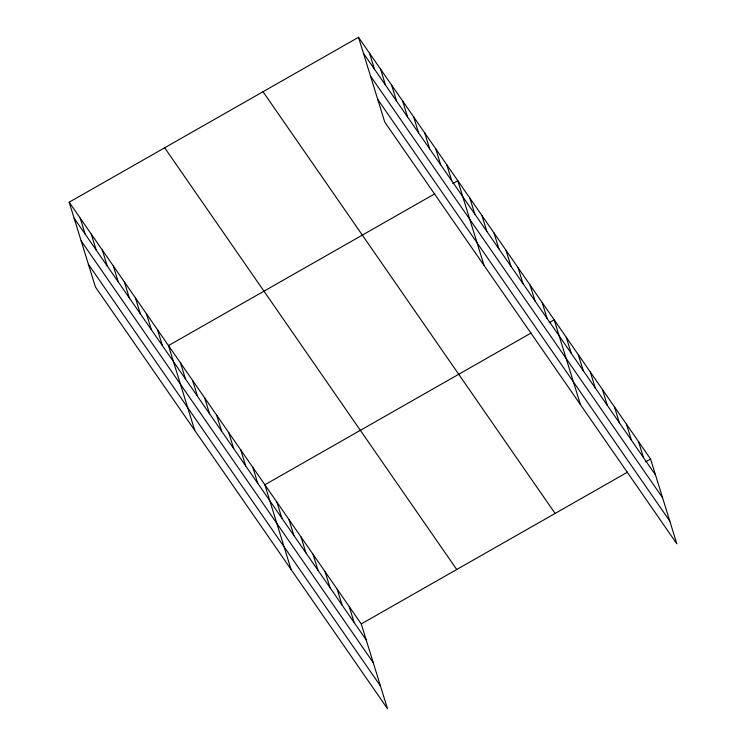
<?xml version="1.0" encoding="UTF-8"?>
<svg xmlns="http://www.w3.org/2000/svg" width="746" height="746" viewBox="0 0 746 746"><rect width="100%" height="100%" fill="white"/><g stroke="black" fill="none" stroke-linecap="round" stroke-linejoin="round"><path stroke-width="1.12" d="M69.173 202.203L361.25 623.926L387.491 708.7L95.423 286.977L69.173 202.203L358.509 37.3L650.577 459.023L676.827 543.797L384.75 122.074L358.509 37.3M434.694 193.857L168.484 345.584L194.725 430.358M452.794 183.553L457.811 180.691L484.061 265.464M531.077 333.033L264.867 484.76L291.108 569.534M549.168 322.72L554.194 319.857L580.444 404.63M361.25 623.926L627.461 472.199M645.551 461.886L650.577 459.023M363.461 53.283L655.529 475.006M370.482 75.98L662.56 497.713M377.728 99.377L669.796 521.1M263.03 91.721L555.099 513.444M164.661 147.783L456.729 569.506M74.124 218.186L366.193 639.909M81.155 240.883L373.224 662.607M88.392 264.27L380.46 686.003M638.529 441.632L643.481 457.615M626.481 424.232L631.433 440.215M614.434 406.84L619.385 422.823M602.386 389.44L607.337 405.423M590.338 372.04L595.289 388.032M578.29 354.648L583.241 370.631M566.242 337.248L571.194 353.231M542.146 302.456L547.098 318.439M530.098 285.065L535.05 301.048M518.05 267.665L523.002 283.648M506.002 250.274L510.954 266.257M493.955 232.873L498.906 248.856M481.907 215.482L486.858 231.465M469.859 198.082L474.81 214.065M446.779 164.754L451.731 180.737M435.748 148.827L440.7 164.81M424.716 132.891L429.659 148.874M413.676 116.963L418.627 132.947M402.644 101.027L407.596 117.01M391.613 85.1L396.564 101.083M380.581 69.164L385.523 85.147M369.54 53.236L374.492 69.219M349.203 606.526L354.145 622.518M337.155 589.135L342.097 605.118M325.107 571.734L330.049 587.717M313.059 554.343L318.001 570.326M301.011 536.943L305.953 552.926M288.963 519.552L293.905 535.535M276.915 502.151L281.857 518.134M252.819 467.36L257.762 483.343M240.771 449.969L245.714 465.952M228.724 432.568L233.666 448.551M216.676 415.177L221.618 431.16M204.628 397.777L209.57 413.76M192.58 380.376L197.522 396.368M180.532 362.985L185.474 378.968M157.443 329.657L162.395 345.64M146.412 313.721L151.363 329.704M135.38 297.794L140.332 313.777M124.349 281.857L129.291 297.84M113.308 265.93L118.26 281.913M102.277 249.994L107.228 265.977M91.245 234.067L96.197 250.05M80.214 218.13L85.156 234.113"/></g></svg>
